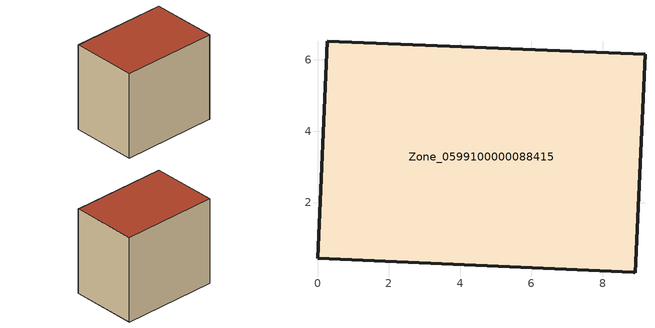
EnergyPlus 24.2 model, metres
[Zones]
Zone_0599100000088415
 floor ground (C_G): 8.87,0.04 0,0.43 0.28,6.52 9.19,6.16 8.92,0.03 z1.24
 wall outside (C_F): 9.19,6.16 0.28,6.52 0,0.43 8.87,0.04 8.92,0.03 9.19,6.16 z1.24:9.27
 roof outside (C_R): 0,0.43 8.87,0.04 8.92,0.03 9.19,6.16 0.28,6.52 z9.27
[BUILDING]
Pand.0599100000088415: North Axis=0; Terrain=City; Loads Convergence Tolerance Value=0.04; Temperature Convergence Tolerance Value=0.4; Solar Distribution=FullExterior; Maximum Number of Warmup Days=25; Minimum Number of Warmup Days=1
[Site:Location]
Rotterdam.The.Hague.AP_ZH_NLD Design_Conditions: Latitude=51.96; Longitude=4.45; Time Zone=1; Elevation=-4.5
[SITE:GROUNDTEMPERATURE:BUILDINGSURFACE]
18, 18, 18, 18, 18, 18, 18, 18, 18, 18, 18, 18
[MATERIAL] Thermal Absorptance=0.9; Solar Absorptance=0.7; Visible Absorptance=0.7
Name | Roughness | Thickness | Conductivity | Density | Specific Heat
G.TI.1965-1974 | MediumSmooth | 0.15 | 0.882353 | 540 | 1210
F.TI.1965-1974 | Rough | 0.3 | 0.697674 | 1920 | 840
R.TI.1965-1974 | MediumRough | 0.2 | 0.232558 | 1500 | 1000
[CONSTRUCTION]
C_G: G.TI.1965-1974
C_F: F.TI.1965-1974
C_R: R.TI.1965-1974
[ZONE]
Zone_0599100000088415: Type=1; Multiplier=1; Ceiling Height=Autocalculate; Volume=Autocalculate; Floor Area=autocalculate; Part of Total Floor Area=Yes
[ZONEINFILTRATION:DESIGNFLOWRATE]
Infil_Zone_0599100000088415: Zone or ZoneList or Space or SpaceList=Zone_0599100000088415; Schedule=AlwaysOn; Design Flow Rate Calculation Method=Flow/Area; Flow Rate per Floor Area=0.003; Constant Term Coefficient=1; Temperature Term Coefficient=0; Velocity Term Coefficient=0; Velocity Squared Term Coefficient=0
[HVACTEMPLATE:ZONE:IDEALLOADSAIRSYSTEM]
Zone_0599100000088415: Maximum Heating Supply Air Temperature=50; Minimum Cooling Supply Air Temperature=13; Maximum Heating Supply Air Humidity Ratio=0.0156; Minimum Cooling Supply Air Humidity Ratio=0.0077; Heating Limit=NoLimit; Cooling Limit=NoLimit; Dehumidification Control Type=ConstantSensibleHeatRatio; Cooling Sensible Heat Ratio=0.7; Dehumidification Setpoint=60; Humidification Control Type=None; Humidification Setpoint=30; Outdoor Air Method=None; Outdoor Air Flow Rate per Person=0.00944; Outdoor Air Flow Rate per Zone Floor Area=0; Outdoor Air Flow Rate per Zone=0; Demand Controlled Ventilation Type=None; Outdoor Air Economizer Type=NoEconomizer; Heat Recovery Type=None; Sensible Heat Recovery Effectiveness=0.7; Latent Heat Recovery Effectiveness=0.65
[ZONECONTROL:THERMOSTAT]
ThermostatControl_Zone_0599100000088415: Zone or ZoneList=Zone_0599100000088415; Control Type Schedule=DualSetpointControlType; Control 1=Thermostat_Zone_0599100000088415; Temperature Difference Between Cutout And Setpoint=0
[THERMOSTATSETPOINT:DUALSETPOINT]
Thermostat_Zone_0599100000088415: Heating Setpoint Temperature Schedule=HeatingSetpoint_Zone_0599100000088415; Cooling Setpoint Temperature Schedule=CoolingSetpoint_Zone_0599100000088415
[SCHEDULE:COMPACT]
HeatingSetpoint_Zone_0599100000088415: Through: 12/31, For: AllDays, Until: 24:00, 21
CoolingSetpoint_Zone_0599100000088415: Through: 12/31, For: AllDays, Until: 24:00, 24
DualSetpointControlType: Through: 12/31, For: AllDays, Until: 24:00, 4
AlwaysOn: Through: 12/31, For: AllDays, Until: 24:00, 1
